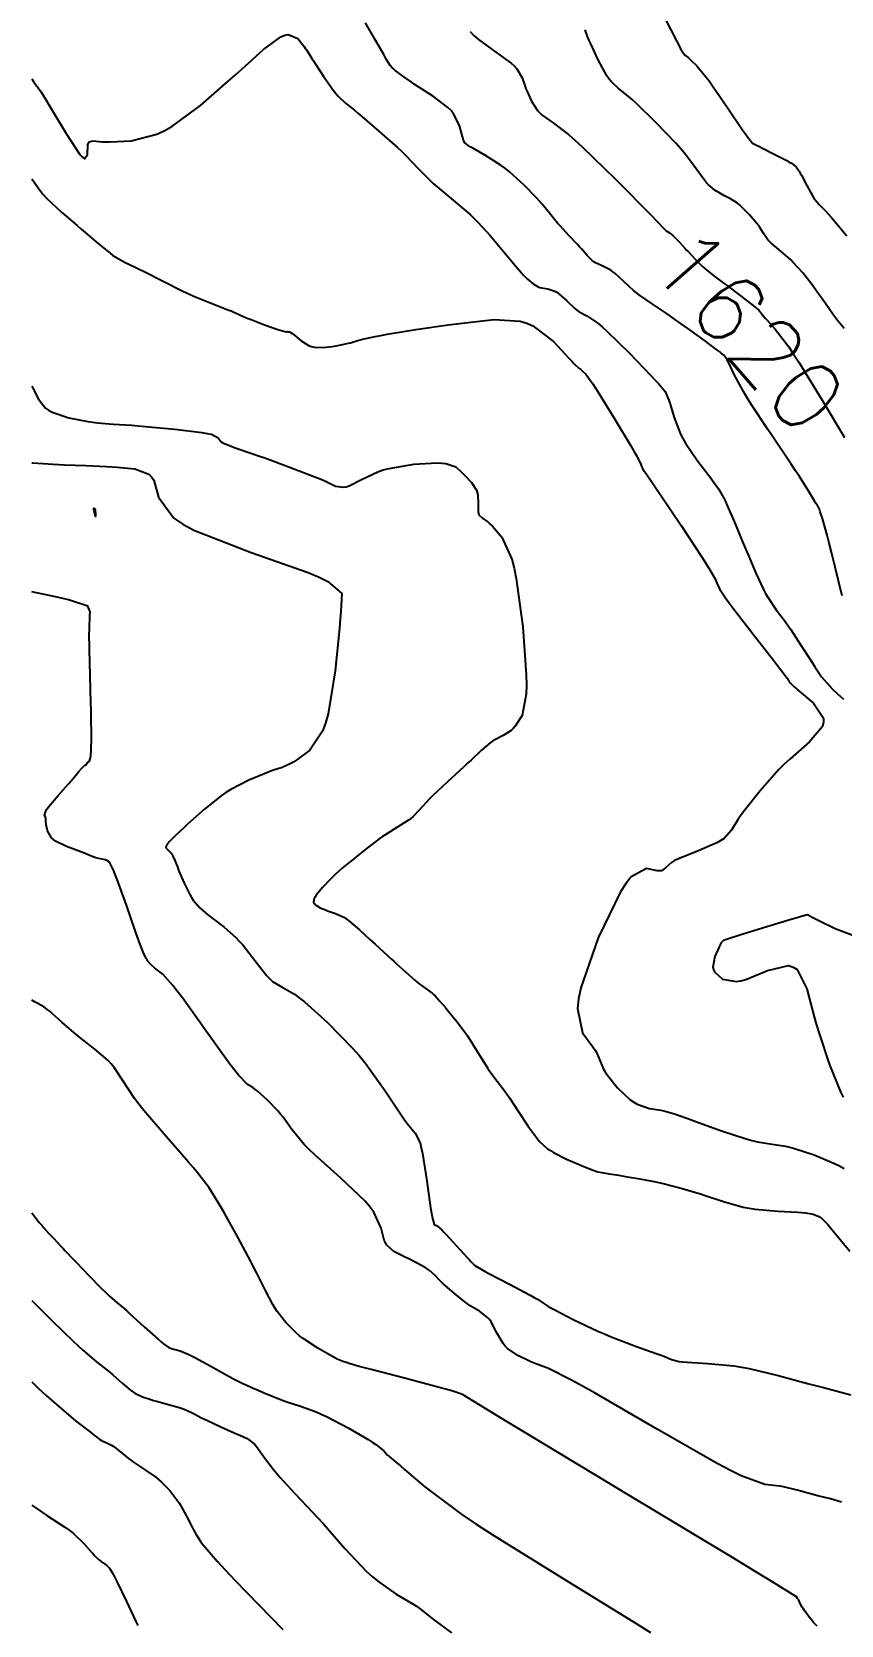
# Model space of a CAD drawing. Header units: metres. Extents: x 837117 to 838479, y 1189012 to 1191015.
# Drawn here: x 837476.5 to 837521.6, y 1189697.9 to 1189786.5 of the extents above; entities that cross this region are included whole.
import ezdxf

# ---------------------------------------------------------------- set-up
doc = ezdxf.new("R2010")
doc.units = ezdxf.units.M
doc.header["$LTSCALE"] = 0.3
doc.layers.add('COTAS 10', color=1, linetype='Continuous')
doc.layers.add('COTAS INT', color=252, linetype='Continuous')
doc.styles.get("Standard").update_dxf_attribs({"font": 'simplex.shx'})

msp = doc.modelspace()

# ---------------------------------------------------------------- linework, layer by layer
at = {"layer": 'COTAS 10'}
for points in [[(837500.903, 1189786.535), (837501.132, 1189786.31), (837501.373, 1189786.094), (837502.336, 1189785.392), (837503.192, 1189784.783), (837503.366, 1189784.626), (837503.512, 1189784.475), (837503.814, 1189783.974), (837503.966, 1189783.489), (837504.019, 1189783.349), (837504.076, 1189783.205), (837504.32, 1189782.663), (837504.663, 1189782.145), (837504.782, 1189782.016), (837504.912, 1189781.894), (837505.47, 1189781.505), (837506.389, 1189780.809), (837506.747, 1189780.493), (837507.15, 1189780.124), (837508.976, 1189778.347), (837509.366, 1189777.955), (837510.689, 1189776.625), (837511.019, 1189776.291), (837511.287, 1189776.019), (837511.737, 1189775.55), (837511.804, 1189775.478), (837511.831, 1189775.455), (837511.861, 1189775.432), (837512, 1189775.341), (837512.185, 1189775.202), (837512.244, 1189775.149), (837512.307, 1189775.09), (837512.563, 1189774.823), (837512.867, 1189774.49), (837512.961, 1189774.389), (837513.058, 1189774.285), (837513.443, 1189773.875), (837513.864, 1189773.461), (837513.983, 1189773.353), (837514.105, 1189773.248), (837514.555, 1189772.895), (837515.001, 1189772.568), (837515.119, 1189772.48), (837515.235, 1189772.393), (837515.636, 1189772.086), (837516.007, 1189771.799), (837516.104, 1189771.725), (837516.199, 1189771.653), (837516.521, 1189771.411), (837516.777, 1189771.215), (837516.831, 1189771.172), (837516.877, 1189771.134), (837516.979, 1189771.038), (837517.03, 1189770.974), (837517.044, 1189770.955), (837517.057, 1189770.937), (837517.104, 1189770.869), (837517.253, 1189770.692), (837517.331, 1189770.605), (837517.425, 1189770.501), (837517.896, 1189769.989), (837518.646, 1189769.005), (837518.916, 1189768.605), (837519.213, 1189768.149), (837520.509, 1189766.038), (837521.752, 1189763.962)], [(837476.514, 1189762.553), (837476.568, 1189762.56), (837477.699, 1189762.484), (837478.018, 1189762.466), (837478.339, 1189762.449), (837479.521, 1189762.398), (837480.668, 1189762.346), (837480.968, 1189762.328), (837481.26, 1189762.308), (837482.25, 1189762.227), (837483.025, 1189761.928), (837483.181, 1189761.772), (837483.311, 1189761.584), (837483.572, 1189760.641), (837484.421, 1189759.47), (837484.922, 1189759.138), (837485.539, 1189758.804), (837488.729, 1189757.569), (837491.901, 1189756.455), (837492.507, 1189756.196), (837492.994, 1189755.958), (837493.767, 1189755.278), (837493.711, 1189754.29), (837493.675, 1189753.859), (837493.63, 1189753.359), (837493.394, 1189750.981), (837493, 1189748.585), (837492.856, 1189748.073), (837492.696, 1189747.627), (837491.993, 1189746.565), (837491.267, 1189746.034), (837491.093, 1189745.923), (837490.931, 1189745.827), (837490.442, 1189745.612), (837489.908, 1189745.434), (837489.717, 1189745.361), (837489.507, 1189745.278), (837488.594, 1189744.896), (837487.588, 1189744.381), (837487.32, 1189744.215), (837487.056, 1189744.039), (837486.141, 1189743.319), (837485.349, 1189742.608), (837485.163, 1189742.439), (837484.991, 1189742.28), (837484.489, 1189741.805), (837484.161, 1189741.47), (837484.098, 1189741.4), (837484.048, 1189741.34), (837483.968, 1189741.206), (837483.998, 1189741.125), (837484.017, 1189741.099), (837484.04, 1189741.071), (837484.162, 1189740.956), (837484.303, 1189740.8), (837484.338, 1189740.746), (837484.371, 1189740.687), (837484.477, 1189740.439), (837484.613, 1189740.076), (837484.665, 1189739.946), (837484.723, 1189739.802), (837484.985, 1189739.178), (837485.304, 1189738.537), (837485.399, 1189738.383), (837485.496, 1189738.24), (837485.87, 1189737.808), (837486.314, 1189737.422), (837486.455, 1189737.306), (837486.604, 1189737.188), (837487.21, 1189736.729), (837487.875, 1189736.149), (837488.062, 1189735.953), (837488.25, 1189735.742), (837488.936, 1189734.855), (837489.59, 1189734.031), (837489.757, 1189733.86), (837489.918, 1189733.714), (837490.449, 1189733.395), (837491.135, 1189732.998), (837491.394, 1189732.803), (837491.682, 1189732.571), (837492.974, 1189731.428), (837494.37, 1189730.003), (837494.725, 1189729.594), (837495.066, 1189729.178), (837496.182, 1189727.623), (837497.063, 1189726.292), (837497.255, 1189726.018), (837497.424, 1189725.784), (837497.85, 1189725.28), (837498.12, 1189724.726), (837498.191, 1189724.461), (837498.261, 1189724.148), (837498.503, 1189722.613), (837498.705, 1189721.117), (837498.751, 1189720.828), (837498.792, 1189720.593), (837498.902, 1189720.196), (837498.984, 1189720.153), (837499.032, 1189720.129), (837499.121, 1189720.085), (837499.335, 1189719.895), (837499.437, 1189719.79), (837499.559, 1189719.662), (837500.155, 1189719.013), (837500.75, 1189718.358), (837500.871, 1189718.227), (837500.972, 1189718.118), (837501.181, 1189717.903), (837501.528, 1189717.701), (837501.716, 1189717.599), (837501.945, 1189717.476), (837503.106, 1189716.87), (837504.255, 1189716.262), (837504.477, 1189716.14), (837504.658, 1189716.038), (837504.96, 1189715.833), (837505.243, 1189715.642), (837505.41, 1189715.549), (837505.617, 1189715.438), (837506.685, 1189714.89), (837508.015, 1189714.263), (837508.387, 1189714.103), (837508.76, 1189713.948), (837510.121, 1189713.434), (837511.261, 1189713.027), (837511.495, 1189712.94), (837511.694, 1189712.863), (837512.118, 1189712.678), (837512.547, 1189712.575), (837512.748, 1189712.551), (837512.985, 1189712.528), (837514.141, 1189712.462), (837515.587, 1189712.327), (837516.007, 1189712.262), (837516.436, 1189712.184), (837518.056, 1189711.8), (837519.698, 1189711.354), (837520.14, 1189711.236), (837520.577, 1189711.121), (837522.108, 1189710.728)], [(837476.514, 1189711.444), (837476.868, 1189711.098), (837477.315, 1189710.68), (837477.729, 1189710.302), (837478.951, 1189709.271), (837479.771, 1189708.644), (837479.932, 1189708.521), (837480.064, 1189708.419), (837480.302, 1189708.231), (837480.39, 1189708.176), (837480.428, 1189708.158), (837480.472, 1189708.139), (837480.68, 1189708.058), (837480.95, 1189707.922), (837481.033, 1189707.868), (837481.12, 1189707.807), (837481.464, 1189707.528), (837481.891, 1189707.182), (837482.03, 1189707.08), (837482.178, 1189706.974), (837482.788, 1189706.568), (837483.409, 1189706.131), (837483.564, 1189706.005), (837483.713, 1189705.878), (837484.188, 1189705.403), (837484.592, 1189704.888), (837484.695, 1189704.735), (837484.794, 1189704.578), (837485.121, 1189703.973), (837485.43, 1189703.365), (837485.518, 1189703.205), (837485.606, 1189703.048), (837485.933, 1189702.515), (837486.833, 1189701.462), (837487.283, 1189700.977), (837487.82, 1189700.409), (837490.485, 1189697.661)]]:
    msp.add_lwpolyline(points, dxfattribs=at)
at = {"layer": 'COTAS INT'}
for points in [[(837521.623, 1189755.16), (837521.027, 1189757.59), (837520.901, 1189758.093), (837520.79, 1189758.523), (837520.53, 1189759.461), (837520.402, 1189759.837), (837520.375, 1189759.912), (837520.351, 1189759.975), (837520.298, 1189760.095), (837520.27, 1189760.133), (837520.262, 1189760.143), (837520.255, 1189760.153), (837520.229, 1189760.191), (837520.143, 1189760.332), (837520.097, 1189760.407), (837520.042, 1189760.499), (837519.766, 1189760.963), (837519.241, 1189761.791), (837519.029, 1189762.113), (837518.789, 1189762.475), (837517.682, 1189764.115), (837517.486, 1189764.413), (837516.577, 1189765.786), (837516.339, 1189766.168), (837516.129, 1189766.515), (837515.615, 1189767.475), (837515.328, 1189768.085), (837515.262, 1189768.21), (837515.201, 1189768.317), (837515.029, 1189768.545), (837514.887, 1189768.656), (837514.846, 1189768.689), (837514.804, 1189768.722), (837514.643, 1189768.847), (837514.322, 1189769.086), (837514.178, 1189769.192), (837514.011, 1189769.314), (837513.209, 1189769.898), (837512.294, 1189770.549), (837512.055, 1189770.714), (837511.823, 1189770.873), (837511.771, 1189770.908), (837511.039, 1189771.392), (837510.345, 1189771.875), (837510.171, 1189772.01), (837510.004, 1189772.146), (837509.466, 1189772.644), (837508.988, 1189773.08), (837508.86, 1189773.177), (837508.733, 1189773.263), (837508.291, 1189773.489), (837507.895, 1189773.678), (837507.798, 1189773.74), (837507.706, 1189773.808), (837507.418, 1189774.09), (837507.11, 1189774.45), (837507.005, 1189774.567), (837506.892, 1189774.691), (837506.412, 1189775.202), (837505.921, 1189775.733), (837505.801, 1189775.87), (837505.687, 1189776.003), (837505.333, 1189776.446), (837504.926, 1189776.937), (837504.78, 1189777.099), (837504.619, 1189777.273), (837503.916, 1189777.998), (837503.102, 1189778.738), (837502.87, 1189778.921), (837502.637, 1189779.095), (837501.771, 1189779.645), (837501.054, 1189780.053), (837500.914, 1189780.137), (837500.799, 1189780.21), (837500.596, 1189780.367), (837500.531, 1189780.56), (837500.504, 1189780.654), (837500.472, 1189780.766), (837500.323, 1189781.318), (837499.993, 1189781.972), (837499.846, 1189782.149), (837499.677, 1189782.323), (837498.866, 1189782.937), (837498.005, 1189783.483), (837497.804, 1189783.615), (837497.619, 1189783.738), (837497.085, 1189784.116), (837496.727, 1189784.396), (837496.653, 1189784.458), (837496.59, 1189784.513), (837496.452, 1189784.658), (837496.282, 1189784.943), (837496.198, 1189785.088), (837496.099, 1189785.261), (837495.61, 1189786.12), (837495.079, 1189787.031)], [(837511.768, 1189787.255), (837512.39, 1189786.016), (837512.518, 1189785.774), (837512.628, 1189785.575), (837512.868, 1189785.224), (837513.04, 1189785.094), (837513.107, 1189785.035), (837513.182, 1189784.966), (837513.524, 1189784.634), (837514.031, 1189784.031), (837514.21, 1189783.791), (837514.407, 1189783.52), (837515.257, 1189782.278), (837516.053, 1189781.099), (837516.215, 1189780.869), (837516.351, 1189780.679), (837516.634, 1189780.338), (837516.891, 1189780.201), (837517.011, 1189780.139), (837517.152, 1189780.067), (837517.84, 1189779.723), (837518.53, 1189779.366), (837518.672, 1189779.285), (837518.793, 1189779.213), (837519.055, 1189779.022), (837519.222, 1189778.778), (837519.283, 1189778.673), (837519.35, 1189778.552), (837519.649, 1189777.979), (837519.961, 1189777.404), (837520.038, 1189777.282), (837520.11, 1189777.176), (837520.334, 1189776.926), (837520.688, 1189776.57), (837520.843, 1189776.398), (837521.022, 1189776.193), (837521.871, 1189775.185)], [(837476.514, 1189783.908), (837476.606, 1189783.766), (837476.78, 1189783.527), (837476.824, 1189783.465), (837476.867, 1189783.404), (837477.01, 1189783.198), (837477.306, 1189782.724), (837477.446, 1189782.494), (837477.612, 1189782.221), (837478.419, 1189780.877), (837479.193, 1189779.71), (837479.337, 1189779.547), (837479.451, 1189779.455), (837479.611, 1189779.701), (837479.636, 1189780.244), (837479.665, 1189780.339), (837479.704, 1189780.41), (837479.924, 1189780.464), (837480.42, 1189780.401), (837480.633, 1189780.399), (837480.879, 1189780.402), (837482.039, 1189780.468), (837483.467, 1189780.834), (837483.881, 1189781.026), (837484.304, 1189781.259), (837485.901, 1189782.428), (837487.444, 1189783.775), (837487.833, 1189784.119), (837488.205, 1189784.45), (837489.412, 1189785.542), (837490.374, 1189786.252), (837490.592, 1189786.341), (837490.789, 1189786.385), (837491.326, 1189786.159), (837491.663, 1189785.709), (837491.734, 1189785.611), (837491.794, 1189785.526), (837491.933, 1189785.316), (837492.107, 1189785.038), (837492.191, 1189784.909), (837492.289, 1189784.758), (837492.772, 1189784.025), (837493.31, 1189783.266), (837493.442, 1189783.099), (837493.568, 1189782.949), (837493.966, 1189782.563), (837494.47, 1189782.16), (837494.662, 1189782), (837494.878, 1189781.819), (837495.849, 1189780.989), (837496.862, 1189780.088), (837497.103, 1189779.862), (837497.328, 1189779.646), (837498.002, 1189778.949), (837498.651, 1189778.287), (837498.86, 1189778.093), (837499.082, 1189777.895), (837499.99, 1189777.138), (837500.905, 1189776.363), (837501.132, 1189776.152), (837501.347, 1189775.943), (837502.027, 1189775.203), (837502.765, 1189774.313), (837503.434, 1189773.505), (837503.887, 1189772.986), (837503.997, 1189772.871), (837504.1, 1189772.768), (837504.415, 1189772.501), (837504.705, 1189772.346), (837504.793, 1189772.313), (837504.883, 1189772.285), (837505.237, 1189772.223), (837505.626, 1189772.102), (837505.738, 1189772.037), (837505.853, 1189771.958), (837506.288, 1189771.558), (837506.732, 1189771.134), (837506.854, 1189771.04), (837506.974, 1189770.956), (837507.404, 1189770.734), (837508.026, 1189770.319), (837508.268, 1189770.113), (837508.541, 1189769.867), (837509.779, 1189768.649), (837510.957, 1189767.422), (837511.192, 1189767.172), (837511.387, 1189766.96), (837511.763, 1189766.514), (837511.911, 1189766.176), (837511.962, 1189766.032), (837512.018, 1189765.865), (837512.258, 1189765.081), (837512.615, 1189764.155), (837512.745, 1189763.9), (837512.889, 1189763.646), (837513.52, 1189762.73), (837514.145, 1189761.926), (837514.285, 1189761.742), (837514.41, 1189761.575), (837514.741, 1189761.111), (837515.027, 1189760.596), (837515.123, 1189760.397), (837515.226, 1189760.173), (837515.662, 1189759.161), (837516.132, 1189758.027), (837516.257, 1189757.727), (837516.38, 1189757.433), (837516.806, 1189756.422), (837517.233, 1189755.518), (837517.356, 1189755.292), (837517.482, 1189755.076), (837517.953, 1189754.386), (837518.459, 1189753.705), (837518.606, 1189753.497), (837518.756, 1189753.279), (837519.322, 1189752.418), (837519.854, 1189751.589), (837519.982, 1189751.391), (837520.103, 1189751.207), (837520.468, 1189750.655), (837521.085, 1189749.975), (837521.363, 1189749.71), (837521.687, 1189749.411)], [(837521.739, 1189770.019), (837521.357, 1189770.47), (837521.245, 1189770.616), (837521.129, 1189770.771), (837520.689, 1189771.407), (837520.215, 1189772.091), (837520.079, 1189772.277), (837519.941, 1189772.461), (837519.425, 1189773.112), (837518.899, 1189773.701), (837518.755, 1189773.845), (837518.612, 1189773.982), (837518.101, 1189774.411), (837517.664, 1189774.775), (837517.567, 1189774.871), (837517.481, 1189774.965), (837517.257, 1189775.287), (837517.041, 1189775.637), (837516.96, 1189775.748), (837516.87, 1189775.866), (837516.466, 1189776.342), (837516.02, 1189776.794), (837515.903, 1189776.896), (837515.788, 1189776.989), (837515.396, 1189777.239), (837515.036, 1189777.425), (837514.941, 1189777.476), (837514.848, 1189777.527), (837514.529, 1189777.712), (837514.185, 1189778.008), (837514.076, 1189778.13), (837513.961, 1189778.269), (837513.497, 1189778.914), (837512.847, 1189779.769), (837512.615, 1189780.041), (837512.36, 1189780.328), (837511.25, 1189781.491), (837510.166, 1189782.545), (837509.927, 1189782.764), (837509.715, 1189782.952), (837509.169, 1189783.365), (837508.77, 1189783.735), (837508.65, 1189783.895), (837508.526, 1189784.08), (837508.044, 1189784.959), (837507.621, 1189785.85), (837507.534, 1189786.043), (837507.461, 1189786.212), (837507.305, 1189786.63)], [(837476.514, 1189778.351), (837476.954, 1189777.719), (837477.148, 1189777.486), (837477.353, 1189777.258), (837478.178, 1189776.474), (837479.034, 1189775.75), (837479.258, 1189775.559), (837479.476, 1189775.373), (837480.217, 1189774.735), (837480.869, 1189774.208), (837481.031, 1189774.091), (837481.186, 1189773.987), (837481.677, 1189773.716), (837482.268, 1189773.44), (837482.485, 1189773.333), (837482.725, 1189773.213), (837483.784, 1189772.668), (837484.951, 1189772.087), (837485.259, 1189771.944), (837485.561, 1189771.809), (837486.596, 1189771.388), (837487.43, 1189771.07), (837487.604, 1189771), (837487.754, 1189770.938), (837488.094, 1189770.782), (837488.415, 1189770.635), (837488.553, 1189770.579), (837488.713, 1189770.517), (837489.469, 1189770.236), (837490.199, 1189769.978), (837490.342, 1189769.93), (837490.46, 1189769.893), (837490.671, 1189769.842), (837490.725, 1189769.851), (837490.744, 1189769.851), (837490.764, 1189769.849), (837490.85, 1189769.835), (837491.01, 1189769.746), (837491.076, 1189769.697), (837491.153, 1189769.639), (837491.511, 1189769.342), (837491.955, 1189769.062), (837492.086, 1189769.015), (837492.22, 1189768.981), (837492.733, 1189768.964), (837493.223, 1189769.031), (837493.343, 1189769.049), (837493.455, 1189769.066), (837493.801, 1189769.129), (837494.144, 1189769.208), (837494.254, 1189769.237), (837494.371, 1189769.268), (837494.846, 1189769.405), (837495.628, 1189769.586), (837495.938, 1189769.644), (837496.288, 1189769.707), (837497.891, 1189769.965), (837499.694, 1189770.225), (837500.171, 1189770.288), (837500.639, 1189770.348), (837502.247, 1189770.533), (837503.693, 1189770.442), (837504.059, 1189770.327), (837504.409, 1189770.173), (837505.549, 1189769.293), (837506.399, 1189768.377), (837506.567, 1189768.2), (837506.705, 1189768.057), (837506.964, 1189767.815), (837507.063, 1189767.748), (837507.102, 1189767.716), (837507.145, 1189767.676), (837507.343, 1189767.482), (837507.735, 1189766.949), (837507.901, 1189766.697), (837508.092, 1189766.4), (837508.991, 1189764.946), (837509.855, 1189763.501), (837510.025, 1189763.208), (837510.164, 1189762.962), (837510.418, 1189762.464), (837510.492, 1189762.27), (837510.52, 1189762.216), (837510.55, 1189762.163), (837510.682, 1189761.971), (837511.076, 1189761.409), (837511.271, 1189761.123), (837511.503, 1189760.779), (837512.651, 1189759.066), (837513.789, 1189757.343), (837514.015, 1189756.994), (837514.201, 1189756.7), (837514.553, 1189756.1), (837514.648, 1189755.87), (837514.674, 1189755.809), (837514.699, 1189755.749), (837514.785, 1189755.544), (837515.124, 1189755.038), (837515.308, 1189754.788), (837515.532, 1189754.491), (837516.664, 1189753.026), (837517.797, 1189751.571), (837518.021, 1189751.281), (837518.206, 1189751.041), (837518.549, 1189750.581), (837518.63, 1189750.454), (837518.65, 1189750.424), (837518.668, 1189750.396), (837518.724, 1189750.312), (837518.951, 1189750.096), (837519.078, 1189749.984), (837519.232, 1189749.85), (837520.017, 1189749.181), (837520.572, 1189748.355), (837520.581, 1189748.123), (837520.527, 1189747.888), (837519.809, 1189747.028), (837518.7, 1189746.082), (837518.399, 1189745.793), (837518.101, 1189745.494), (837517.047, 1189744.316), (837516.174, 1189743.22), (837515.99, 1189742.971), (837515.831, 1189742.745), (837515.464, 1189742.129), (837515.047, 1189741.668), (837514.857, 1189741.541), (837514.634, 1189741.413), (837513.56, 1189740.953), (837512.506, 1189740.533), (837512.295, 1189740.43), (837512.12, 1189740.333), (837511.782, 1189740.034), (837511.555, 1189739.869), (837511.449, 1189739.857), (837511.324, 1189739.86), (837510.72, 1189739.99), (837509.868, 1189739.537), (837509.587, 1189739.172), (837509.286, 1189738.702), (837508.038, 1189736.139), (837507.068, 1189733.356), (837506.943, 1189732.748), (837506.88, 1189732.21), (837507.173, 1189730.855), (837507.746, 1189730.067), (837507.861, 1189729.887), (837507.956, 1189729.724), (837508.14, 1189729.273), (837508.325, 1189728.839), (837508.422, 1189728.687), (837508.537, 1189728.52), (837509.118, 1189727.801), (837509.822, 1189727.132), (837510.015, 1189726.996), (837510.208, 1189726.882), (837510.901, 1189726.65), (837511.531, 1189726.549), (837511.685, 1189726.517), (837511.829, 1189726.484), (837512.277, 1189726.351), (837512.908, 1189726.123), (837513.169, 1189726.029), (837513.467, 1189725.922), (837514.852, 1189725.426), (837516.284, 1189724.954), (837516.611, 1189724.863), (837516.907, 1189724.788), (837517.727, 1189724.658), (837518.464, 1189724.554), (837518.709, 1189724.495), (837518.971, 1189724.424), (837520.065, 1189724.058), (837521.184, 1189723.589), (837521.463, 1189723.451), (837521.727, 1189723.311)], [(837476.514, 1189766.816), (837476.539, 1189766.776), (837476.885, 1189766.094), (837477.269, 1189765.597), (837477.439, 1189765.48), (837477.636, 1189765.373), (837478.576, 1189765.061), (837479.635, 1189764.852), (837479.907, 1189764.809), (837480.171, 1189764.774), (837481.047, 1189764.7), (837482.071, 1189764.641), (837482.427, 1189764.614), (837482.815, 1189764.583), (837484.479, 1189764.432), (837485.985, 1189764.246), (837486.274, 1189764.193), (837486.508, 1189764.14), (837486.887, 1189763.941), (837487.051, 1189763.729), (837487.148, 1189763.668), (837487.268, 1189763.605), (837487.888, 1189763.369), (837488.819, 1189763.056), (837489.134, 1189762.945), (837489.475, 1189762.823), (837490.914, 1189762.295), (837492.273, 1189761.773), (837492.563, 1189761.656), (837492.816, 1189761.55), (837493.42, 1189761.265), (837493.861, 1189761.194), (837494.011, 1189761.224), (837494.173, 1189761.274), (837494.859, 1189761.631), (837495.772, 1189762.061), (837496.077, 1189762.158), (837496.404, 1189762.244), (837497.772, 1189762.474), (837499.054, 1189762.552), (837499.327, 1189762.543), (837499.564, 1189762.52), (837500.123, 1189762.325), (837500.455, 1189762.021), (837500.643, 1189761.833), (837500.991, 1189761.459), (837501.262, 1189761.038), (837501.308, 1189760.912), (837501.341, 1189760.783), (837501.356, 1189760.286), (837501.352, 1189759.845), (837501.373, 1189759.752), (837501.403, 1189759.671), (837501.593, 1189759.484), (837501.915, 1189759.256), (837502.028, 1189759.149), (837502.151, 1189759.023), (837502.683, 1189758.411), (837503.227, 1189757.2), (837503.358, 1189756.697), (837503.481, 1189756.121), (837503.851, 1189753.434), (837504.035, 1189750.756), (837504.039, 1189750.185), (837504.023, 1189749.688), (837503.799, 1189748.51), (837503.422, 1189747.915), (837503.311, 1189747.786), (837503.196, 1189747.672), (837502.754, 1189747.388), (837502.287, 1189747.151), (837502.157, 1189747.067), (837502.026, 1189746.974), (837501.549, 1189746.572), (837500.966, 1189746.026), (837500.769, 1189745.843), (837500.556, 1189745.645), (837499.657, 1189744.817), (837498.804, 1189744.012), (837498.62, 1189743.83), (837498.459, 1189743.666), (837498.063, 1189743.219), (837497.733, 1189742.877), (837497.612, 1189742.779), (837497.479, 1189742.678), (837496.892, 1189742.304), (837496.223, 1189741.89), (837496.039, 1189741.766), (837495.854, 1189741.637), (837495.19, 1189741.136), (837494.575, 1189740.642), (837494.422, 1189740.519), (837494.276, 1189740.401), (837493.809, 1189740.02), (837493.383, 1189739.644), (837493.263, 1189739.528), (837493.142, 1189739.408), (837492.695, 1189738.934), (837492.341, 1189738.501), (837492.278, 1189738.407), (837492.231, 1189738.325), (837492.186, 1189738.121), (837492.279, 1189737.993), (837492.318, 1189737.959), (837492.363, 1189737.926), (837492.572, 1189737.809), (837492.851, 1189737.692), (837492.94, 1189737.659), (837493.034, 1189737.625), (837493.417, 1189737.497), (837493.873, 1189737.278), (837494.015, 1189737.186), (837494.162, 1189737.08), (837494.749, 1189736.586), (837495.336, 1189736.043), (837495.484, 1189735.907), (837495.626, 1189735.777), (837496.087, 1189735.359), (837496.533, 1189734.957), (837496.665, 1189734.836), (837496.8, 1189734.712), (837497.323, 1189734.233), (837497.83, 1189733.783), (837497.957, 1189733.678), (837498.077, 1189733.582), (837498.462, 1189733.303), (837498.791, 1189733.062), (837498.875, 1189732.989), (837498.958, 1189732.913), (837499.232, 1189732.618), (837499.532, 1189732.253), (837499.63, 1189732.134), (837499.736, 1189732.006), (837500.171, 1189731.479), (837500.642, 1189730.863), (837500.771, 1189730.679), (837500.898, 1189730.49), (837501.347, 1189729.761), (837501.781, 1189729.051), (837501.898, 1189728.873), (837502.013, 1189728.705), (837502.419, 1189728.167), (837502.844, 1189727.61), (837502.971, 1189727.429), (837503.104, 1189727.237), (837503.619, 1189726.449), (837504.127, 1189725.673), (837504.255, 1189725.489), (837504.377, 1189725.319), (837504.772, 1189724.813), (837505.219, 1189724.408), (837505.375, 1189724.301), (837505.544, 1189724.196), (837506.266, 1189723.834), (837506.979, 1189723.531), (837507.141, 1189723.463), (837507.289, 1189723.402), (837507.694, 1189723.236), (837508.027, 1189723.127), (837508.129, 1189723.101), (837508.235, 1189723.077), (837508.652, 1189723.005), (837509.183, 1189722.927), (837509.361, 1189722.898), (837509.553, 1189722.867), (837510.358, 1189722.73), (837511.243, 1189722.56), (837511.485, 1189722.508), (837511.726, 1189722.454), (837512.585, 1189722.239), (837513.474, 1189721.981), (837513.735, 1189721.9), (837514.001, 1189721.814), (837515.012, 1189721.467), (837516.114, 1189721.157), (837516.438, 1189721.095), (837516.77, 1189721.042), (837518.036, 1189720.935), (837519.141, 1189720.884), (837519.371, 1189720.868), (837519.569, 1189720.849), (837520.012, 1189720.772), (837520.225, 1189720.683), (837520.278, 1189720.657), (837520.329, 1189720.63), (837520.489, 1189720.529), (837520.813, 1189720.186), (837520.968, 1189720.006), (837521.15, 1189719.791), (837522.039, 1189718.708)], [(837480.01, 1189760.023), (837480.034, 1189759.975), (837480.038, 1189759.945), (837480.042, 1189759.908), (837480.059, 1189759.716), (837480.065, 1189759.572), (837480.062, 1189759.565), (837480.056, 1189759.572), (837480.018, 1189759.719), (837479.979, 1189759.912), (837479.972, 1189759.949), (837479.967, 1189759.979), (837479.966, 1189760.025), (837479.977, 1189760.025), (837479.98, 1189760.024), (837479.995, 1189760.024), (837480.01, 1189760.023)], [(837521.584, 1189704.748), (837520.969, 1189704.929), (837520.265, 1189705.11), (837520.064, 1189705.162), (837519.861, 1189705.216), (837519.107, 1189705.422), (837518.362, 1189705.598), (837518.165, 1189705.634), (837517.972, 1189705.664), (837517.308, 1189705.726), (837515.996, 1189706.217), (837515.394, 1189706.517), (837514.69, 1189706.889), (837511.284, 1189708.828), (837507.874, 1189710.808), (837507.166, 1189711.205), (837506.561, 1189711.538), (837505.229, 1189712.195), (837504.569, 1189712.444), (837504.388, 1189712.519), (837504.208, 1189712.597), (837503.564, 1189712.9), (837502.996, 1189713.291), (837502.865, 1189713.424), (837502.744, 1189713.568), (837502.402, 1189714.176), (837502.089, 1189714.77), (837501.987, 1189714.906), (837501.878, 1189715.029), (837501.429, 1189715.367), (837500.916, 1189715.672), (837500.766, 1189715.775), (837500.614, 1189715.885), (837500.037, 1189716.347), (837499.505, 1189716.816), (837499.381, 1189716.931), (837499.267, 1189717.039), (837498.939, 1189717.373), (837498.625, 1189717.656), (837498.52, 1189717.731), (837498.407, 1189717.806), (837497.933, 1189718.064), (837497.42, 1189718.313), (837497.282, 1189718.382), (837497.146, 1189718.451), (837496.671, 1189718.7), (837496.28, 1189719.048), (837496.197, 1189719.18), (837496.125, 1189719.327), (837495.958, 1189719.986), (837495.554, 1189720.876), (837495.332, 1189721.169), (837495.064, 1189721.482), (837493.698, 1189722.78), (837492.264, 1189724.064), (837491.953, 1189724.368), (837491.678, 1189724.651), (837490.994, 1189725.485), (837490.511, 1189726.156), (837490.364, 1189726.336), (837490.211, 1189726.513), (837489.608, 1189727.128), (837489.05, 1189727.622), (837488.926, 1189727.722), (837488.814, 1189727.806), (837488.518, 1189727.977), (837488.037, 1189728.473), (837487.809, 1189728.761), (837487.54, 1189729.115), (837486.226, 1189730.938), (837484.891, 1189732.794), (837484.609, 1189733.168), (837484.365, 1189733.482), (837483.799, 1189734.109), (837483.506, 1189734.331), (837483.434, 1189734.388), (837483.366, 1189734.444), (837483.152, 1189734.631), (837482.971, 1189734.839), (837482.924, 1189734.909), (837482.878, 1189734.983), (837482.724, 1189735.293), (837482.49, 1189735.91), (837482.394, 1189736.178), (837482.285, 1189736.488), (837481.778, 1189737.958), (837481.271, 1189739.385), (837481.161, 1189739.667), (837481.066, 1189739.901), (837480.832, 1189740.341), (837480.681, 1189740.441), (837480.637, 1189740.462), (837480.593, 1189740.479), (837480.425, 1189740.515), (837480.221, 1189740.553), (837480.155, 1189740.571), (837480.083, 1189740.593), (837479.788, 1189740.702), (837479.383, 1189740.861), (837479.243, 1189740.914), (837479.091, 1189740.972), (837478.441, 1189741.216), (837477.836, 1189741.515), (837477.713, 1189741.607), (837477.608, 1189741.704), (837477.389, 1189742.086), (837477.316, 1189742.431), (837477.304, 1189742.503), (837477.295, 1189742.565), (837477.291, 1189742.707), (837477.29, 1189742.79), (837477.284, 1189742.816), (837477.274, 1189742.843), (837477.216, 1189742.948), (837477.286, 1189743.186), (837477.357, 1189743.295), (837477.45, 1189743.424), (837477.974, 1189744.048), (837478.557, 1189744.705), (837478.687, 1189744.854), (837478.805, 1189744.989), (837479.117, 1189745.36), (837479.309, 1189745.587), (837479.349, 1189745.631), (837479.385, 1189745.667), (837479.47, 1189745.73), (837479.514, 1189745.744), (837479.524, 1189745.75), (837479.533, 1189745.756), (837479.559, 1189745.784), (837479.576, 1189745.814), (837479.582, 1189745.828), (837479.589, 1189745.85), (837479.611, 1189745.881), (837479.623, 1189745.893), (837479.638, 1189745.906), (837479.715, 1189745.969), (837479.79, 1189746.222), (837479.804, 1189746.356), (837479.815, 1189746.517), (837479.831, 1189747.328), (837479.818, 1189748.453), (837479.812, 1189748.812), (837479.803, 1189749.191), (837479.761, 1189750.733), (837479.723, 1189752.179), (837479.717, 1189752.497), (837479.714, 1189752.781), (837479.719, 1189753.509), (837479.736, 1189753.921), (837479.74, 1189754.005), (837479.743, 1189754.076), (837479.752, 1189754.224), (837479.737, 1189754.318), (837479.725, 1189754.354), (837479.71, 1189754.396), (837479.629, 1189754.583), (837478.559, 1189754.94), (837477.921, 1189755.088), (837477.134, 1189755.258), (837476.514, 1189755.378)], [(837522.45, 1189736.173), (837521.226, 1189736.634), (837520.274, 1189737.108), (837520.09, 1189737.201), (837519.941, 1189737.276), (837519.691, 1189737.408), (837519.328, 1189737.319), (837519.108, 1189737.255), (837518.835, 1189737.174), (837517.417, 1189736.742), (837515.98, 1189736.297), (837515.695, 1189736.208), (837515.46, 1189736.134), (837515.02, 1189735.994), (837514.871, 1189735.831), (837514.82, 1189735.744), (837514.764, 1189735.638), (837514.524, 1189735.103), (837514.427, 1189734.511), (837514.461, 1189734.369), (837514.521, 1189734.237), (837514.958, 1189733.841), (837515.714, 1189733.711), (837515.975, 1189733.747), (837516.259, 1189733.814), (837517.471, 1189734.315), (837518.634, 1189734.588), (837518.886, 1189734.511), (837519.109, 1189734.368), (837519.659, 1189733.299), (837520.067, 1189731.737), (837520.199, 1189731.282), (837520.34, 1189730.818), (837520.919, 1189729.064), (837521.519, 1189727.57), (837521.673, 1189727.27)], [(837520.228, 1189697.854), (837520.136, 1189697.944), (837520.046, 1189698.038), (837519.743, 1189698.403), (837519.495, 1189698.752), (837519.44, 1189698.836), (837519.391, 1189698.914), (837519.264, 1189699.152), (837519.181, 1189699.327), (837519.16, 1189699.366), (837519.14, 1189699.401), (837519.074, 1189699.493), (837517.616, 1189700.394), (837516.718, 1189700.938), (837515.605, 1189701.611), (837509.801, 1189705.106), (837503.991, 1189708.604), (837502.874, 1189709.278), (837501.971, 1189709.825), (837500.488, 1189710.736), (837499.948, 1189710.919), (837499.64, 1189711.007), (837499.263, 1189711.111), (837497.327, 1189711.621), (837495.401, 1189712.12), (837495.029, 1189712.217), (837494.729, 1189712.296), (837494.229, 1189712.435), (837494.151, 1189712.466), (837494.116, 1189712.478), (837494.075, 1189712.491), (837493.88, 1189712.55), (837493.518, 1189712.708), (837493.371, 1189712.784), (837493.205, 1189712.874), (837492.437, 1189713.315), (837491.616, 1189713.856), (837491.416, 1189714.009), (837491.228, 1189714.163), (837490.649, 1189714.734), (837490.17, 1189715.361), (837490.045, 1189715.552), (837489.923, 1189715.75), (837489.512, 1189716.527), (837489.039, 1189717.484), (837488.879, 1189717.796), (837488.706, 1189718.128), (837487.976, 1189719.496), (837487.237, 1189720.827), (837487.06, 1189721.136), (837486.893, 1189721.419), (837486.388, 1189722.223), (837485.758, 1189723.048), (837485.513, 1189723.344), (837485.238, 1189723.668), (837483.988, 1189725.084), (837482.74, 1189726.533), (837482.465, 1189726.879), (837482.221, 1189727.202), (837481.594, 1189728.165), (837481.094, 1189728.93), (837480.929, 1189729.127), (837480.754, 1189729.318), (837480.025, 1189729.952), (837479.255, 1189730.542), (837479.053, 1189730.705), (837478.856, 1189730.867), (837478.187, 1189731.452), (837477.646, 1189731.936), (837477.531, 1189732.035), (837477.429, 1189732.119), (837477.186, 1189732.296), (837476.851, 1189732.478), (837476.693, 1189732.565), (837476.514, 1189732.663)], [(837476.514, 1189720.841), (837476.928, 1189720.313), (837477.061, 1189720.148), (837477.177, 1189720.006), (837477.462, 1189719.685), (837477.639, 1189719.51), (837477.688, 1189719.461), (837477.736, 1189719.411), (837477.912, 1189719.228), (837478.167, 1189718.958), (837478.265, 1189718.854), (837478.375, 1189718.737), (837478.875, 1189718.206), (837479.442, 1189717.609), (837479.596, 1189717.45), (837479.747, 1189717.294), (837480.28, 1189716.753), (837480.749, 1189716.295), (837480.86, 1189716.191), (837480.963, 1189716.097), (837481.266, 1189715.842), (837481.648, 1189715.521), (837481.8, 1189715.386), (837481.973, 1189715.232), (837482.765, 1189714.507), (837483.541, 1189713.808), (837483.704, 1189713.669), (837483.844, 1189713.554), (837484.162, 1189713.337), (837484.359, 1189713.272), (837484.424, 1189713.253), (837484.493, 1189713.233), (837484.776, 1189713.157), (837485.224, 1189712.98), (837485.397, 1189712.896), (837485.592, 1189712.798), (837486.469, 1189712.316), (837487.36, 1189711.817), (837487.563, 1189711.707), (837487.747, 1189711.609), (837488.252, 1189711.357), (837488.693, 1189711.161), (837488.835, 1189711.098), (837488.987, 1189711.031), (837489.611, 1189710.761), (837490.311, 1189710.48), (837490.511, 1189710.407), (837490.714, 1189710.336), (837491.467, 1189710.098), (837492.344, 1189709.774), (837492.625, 1189709.65), (837492.922, 1189709.51), (837494.129, 1189708.879), (837495.233, 1189708.238), (837495.463, 1189708.092), (837495.662, 1189707.96), (837496.108, 1189707.598), (837496.314, 1189707.37), (837496.361, 1189707.323), (837496.403, 1189707.282), (837496.516, 1189707.193), (837496.854, 1189706.921), (837497.038, 1189706.765), (837497.262, 1189706.575), (837498.395, 1189705.597), (837500.443, 1189704.069), (837501.243, 1189703.531), (837502.145, 1189702.944), (837506.242, 1189700.408), (837510.158, 1189698.009), (837510.944, 1189697.508)], [(837476.514, 1189715.97), (837477.629, 1189714.849), (837478.808, 1189713.697), (837479.088, 1189713.436), (837479.346, 1189713.2), (837480.109, 1189712.557), (837480.71, 1189712.083), (837480.866, 1189711.954), (837481.018, 1189711.825), (837481.533, 1189711.369), (837482.004, 1189710.978), (837482.128, 1189710.891), (837482.25, 1189710.813), (837482.67, 1189710.607), (837483.139, 1189710.452), (837483.292, 1189710.407), (837483.455, 1189710.36), (837484.126, 1189710.18), (837484.787, 1189709.99), (837484.944, 1189709.937), (837485.088, 1189709.883), (837485.515, 1189709.685), (837485.963, 1189709.449), (837486.121, 1189709.371), (837486.293, 1189709.288), (837487.038, 1189708.943), (837487.773, 1189708.612), (837487.939, 1189708.538), (837488.089, 1189708.471), (837488.495, 1189708.293), (837488.822, 1189708.058), (837488.921, 1189707.956), (837489.025, 1189707.838), (837489.435, 1189707.276), (837489.964, 1189706.558), (837490.143, 1189706.341), (837490.337, 1189706.116), (837491.157, 1189705.237), (837492.139, 1189704.202), (837492.436, 1189703.879), (837492.743, 1189703.539), (837493.941, 1189702.178), (837495.149, 1189700.897), (837495.462, 1189700.608), (837495.765, 1189700.347), (837496.785, 1189699.642), (837497.688, 1189699.109), (837497.918, 1189698.957), (837498.14, 1189698.803), (837498.871, 1189698.231), (837499.866, 1189697.489)], [(837476.514, 1189704.591), (837477.349, 1189704.011), (837478.356, 1189703.365), (837478.59, 1189703.193), (837478.805, 1189703.025), (837479.417, 1189702.446), (837479.833, 1189701.973), (837479.925, 1189701.873), (837480.005, 1189701.785), (837480.211, 1189701.578), (837480.348, 1189701.463), (837480.386, 1189701.434), (837480.423, 1189701.406), (837480.558, 1189701.314), (837480.682, 1189701.226), (837480.713, 1189701.201), (837480.743, 1189701.176), (837480.838, 1189701.081), (837481.034, 1189700.736), (837481.127, 1189700.553), (837481.238, 1189700.332), (837481.778, 1189699.219), (837482.31, 1189698.111), (837482.416, 1189697.894)]]:
    msp.add_lwpolyline(points, dxfattribs=at)

# ---------------------------------------------------------------- texts
at = {"layer": 'COTAS 10', "insert": (837510.677, 1189773.589), "char_height": 3.8, "attachment_point": 7, "rotation": 311.34575}
msp.add_mtext('1620', dxfattribs=at)

doc.saveas('drawing.dxf')
